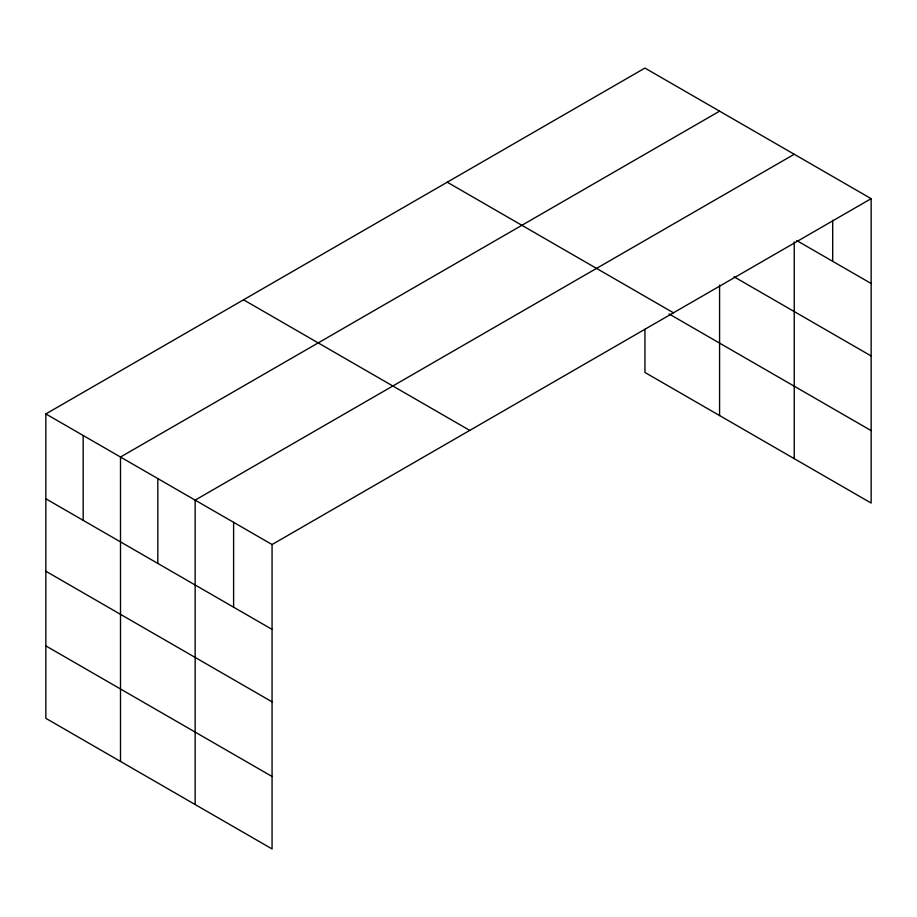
<?xml version="1.0" encoding="UTF-8"?>
<svg xmlns="http://www.w3.org/2000/svg" width="917" height="917" viewBox="0 0 917 917"><rect width="100%" height="100%" fill="white"/><g stroke="black" fill="none" stroke-linecap="round" stroke-linejoin="round"><path stroke-width="1.38" d="M794.237 241.893L794.237 458.66M45.85 413.934L272.062 544.538L272.062 848.936L45.85 718.332L45.85 413.934L644.938 68.064L871.15 198.668L871.15 503.066L644.938 372.462L644.938 329.26M719.581 111.163L120.505 457.033L120.505 761.431M794.237 154.262L195.149 500.132L195.149 804.53M272.062 544.538L871.15 198.668M796.713 240.541L871.15 283.513M734.036 276.796L871.15 355.968M447.232 182.196L673.456 312.8M669.009 313.912L871.15 430.612M243.544 299.802L469.768 430.405M45.85 498.791L272.062 629.394M45.85 571.234L272.062 701.837M45.85 645.889L272.062 776.493M832.693 220.298L832.693 261.311M719.581 285.049L719.581 415.561M233.606 522.335L233.606 607.192M157.827 478.582L157.827 563.439M83.172 435.483L83.172 520.34"/></g></svg>
